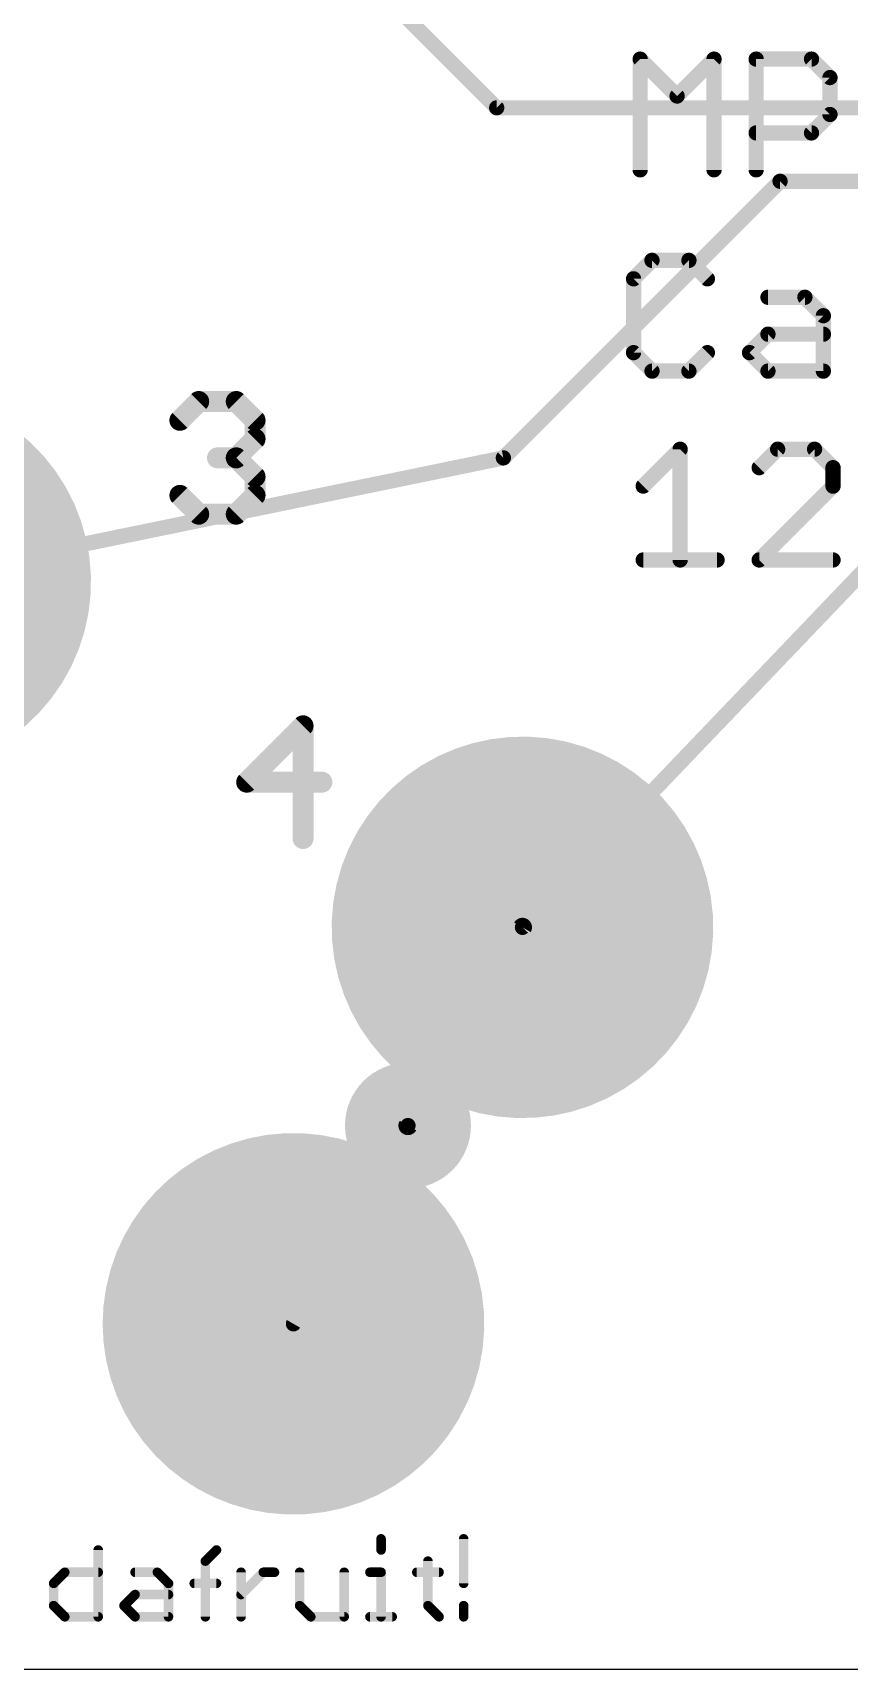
# Model space of a CAD drawing. Extents: x 0 to 70.9, y -1.3 to 55.2.
# Drawn here: x 12.79 to 23.65, y -1.27 to 20.52 of the extents above; entities that cross this region are included whole.
import ezdxf

# ---------------------------------------------------------------- set-up
doc = ezdxf.new("R2010")
doc.units = 0
for name, color, linetype in [('1', 12, 'CONTINUOUS'), ('17', 110, 'CONTINUOUS'), ('20', 40, 'CONTINUOUS'), ('21', 40, 'CONTINUOUS'), ('23', 40, 'CONTINUOUS')]:
    doc.layers.add(name, color=color, linetype=linetype)

# ---------------------------------------------------------------- blocks, each defined once
blk = doc.blocks.new('ROUNDP')
at = {"const_width": 0.5}
blk.add_lwpolyline([(0, -0.25, 1), (0, 0.25, 1), (0, -0.25)], format="xyb", dxfattribs=at)

msp = doc.modelspace()

# ---------------------------------------------------------------- linework, layer by layer
at = {"layer": '1'}
for points, const_width in [([(18.961, 19.52), (14.986, 23.495)], 0.2032), ([(31.747, 19.52), (18.961, 19.52)], 0.2032), ([(22.733, 18.542), (19.05, 14.859)], 0.2032), ([(31.969, 18.542), (22.733, 18.542)], 0.2032), ([(27.7134, 17.399), (19.304, 8.6086)], 0.2032), ([(19.05, 14.859), (11.0216, 13.208)], 0.2032), ([(17.78, 5.969), (19.304, 8.6086)], 0.254), ([(17.78, 5.969), (16.256, 3.3294)], 0.2032)]:
    msp.add_lwpolyline(points, dxfattribs=dict(at, const_width=const_width))
for points, const_width in [([(18.961, 19.5708, 1), (18.961, 19.4692)], 0.1016), ([(18.9251, 19.4841, 1), (18.9969, 19.5559)], 0.1016), ([(22.733, 18.5928, 1), (22.733, 18.4912)], 0.1016), ([(22.7689, 18.5061, 1), (22.6971, 18.5779)], 0.1016), ([(19.0141, 14.8949, 1), (19.0859, 14.8231)], 0.1016), ([(19.0602, 14.8092, 1), (19.0398, 14.9088)], 0.1016), ([(19.359, 8.5769, 1), (19.249, 8.6404)], 0.127), ([(19.2673, 8.6438, 1), (19.3407, 8.5735)], 0.1016), ([(17.725, 6.0008, 1), (17.835, 5.9372)], 0.127), ([(17.824, 5.9436, 1), (17.736, 5.9944)], 0.1016), ([(16.212, 3.3548, 1), (16.3, 3.304)], 0.1016)]:
    msp.add_lwpolyline(points, format="xyb", dxfattribs=dict(at, const_width=const_width))
at = {"layer": '20'}
msp.add_line((3, -1.27), (62, -1.27), dxfattribs=at)
at = {"layer": '21'}
for points, const_width in [([(20.8708, 18.6944), (20.8708, 20.1689)], 0.2032), ([(20.8708, 20.1689), (21.3623, 19.6774)], 0.2032), ([(21.3623, 19.6774), (21.8538, 20.1689)], 0.2032), ([(21.8538, 20.1689), (21.8538, 18.6944)], 0.2032), ([(22.4144, 18.6944), (22.4144, 20.1689)], 0.2032), ([(22.4144, 20.1689), (23.1516, 20.1689)], 0.2032), ([(23.1516, 20.1689), (23.3974, 19.9231)], 0.2032), ([(23.3974, 19.9231), (23.3974, 19.4316)], 0.2032), ([(23.3974, 19.4316), (23.1516, 19.1859)], 0.2032), ([(23.1516, 19.1859), (22.4144, 19.1859)], 0.2032), ([(21.0283, 17.4892), (20.7825, 17.2434)], 0.2032), ([(21.5198, 17.4892), (21.0283, 17.4892)], 0.2032), ([(21.7655, 17.2434), (21.5198, 17.4892)], 0.2032), ([(20.7825, 17.2434), (20.7825, 16.2604)], 0.2032), ([(22.5719, 16.9977), (23.0634, 16.9977)], 0.2032), ([(23.0634, 16.9977), (23.3091, 16.7519)], 0.2032), ([(23.3091, 16.7519), (23.3091, 16.0147)], 0.2032), ([(22.3262, 16.2604), (22.5719, 16.5062)], 0.2032), ([(22.5719, 16.5062), (23.3091, 16.5062)], 0.2032), ([(20.7825, 16.2604), (21.0283, 16.0147)], 0.2032), ([(21.5198, 16.0147), (21.7655, 16.2604)], 0.2032), ([(22.5719, 16.0147), (22.3262, 16.2604)], 0.2032), ([(21.0283, 16.0147), (21.5198, 16.0147)], 0.2032), ([(23.3091, 16.0147), (22.5719, 16.0147)], 0.2032), ([(14.7447, 15.3596), (14.9947, 15.6096)], 0.2794), ([(14.9947, 15.6096), (15.4946, 15.6096)], 0.2794), ([(15.4946, 15.6096), (15.7446, 15.3596)], 0.2794), ([(15.7446, 15.3596), (15.7446, 15.1096)], 0.2794), ([(15.7446, 15.1096), (15.4946, 14.8596)], 0.2794), ([(20.9112, 14.4831), (21.4027, 14.9746)], 0.2032), ([(21.4027, 14.9746), (21.4027, 13.5001)], 0.2032), ([(22.7005, 14.9746), (22.4548, 14.7288)], 0.2032), ([(23.192, 14.9746), (22.7005, 14.9746)], 0.2032), ([(23.4378, 14.7288), (23.192, 14.9746)], 0.2032), ([(15.4946, 14.8596), (15.2447, 14.8596)], 0.2794), ([(15.4946, 14.8596), (15.7446, 14.6097)], 0.2794), ([(23.4378, 14.4831), (23.4378, 14.7288)], 0.2032), ([(15.7446, 14.6097), (15.7446, 14.3597)], 0.2794), ([(14.9947, 14.1097), (14.7447, 14.3597)], 0.2794), ([(15.7446, 14.3597), (15.4946, 14.1097)], 0.2794), ([(22.4548, 13.5001), (23.4378, 14.4831)], 0.2032), ([(15.4946, 14.1097), (14.9947, 14.1097)], 0.2794), ([(20.9112, 13.5001), (21.8942, 13.5001)], 0.2032), ([(23.4378, 13.5001), (22.4548, 13.5001)], 0.2032), ([(16.3836, 11.2916), (15.6337, 10.5416)], 0.2794), ([(16.3836, 9.7917), (16.3836, 11.2916)], 0.2794), ([(15.6337, 10.5416), (16.6336, 10.5416)], 0.2794), ([(17.4221, 0.4666), (17.4221, 0.3183)], 0.127), ([(18.5212, 0.4666), (18.5212, -0.1266)], 0.127), ([(13.6572, 0.3183), (13.6572, -0.5715)], 0.127), ([(15.0833, 0.17), (15.2316, 0.3183)], 0.127), ([(15.0833, -0.5715), (15.0833, 0.17)], 0.127), ([(18.0458, 0.17), (18.0458, -0.4232)], 0.127), ([(13.064, -0.1266), (13.2123, 0.0217)], 0.127), ([(13.2123, 0.0217), (13.6572, 0.0217)], 0.127), ([(14.1478, 0.0217), (14.4444, 0.0217)], 0.127), ([(14.4444, 0.0217), (14.5927, -0.1266)], 0.127), ([(15.5587, -0.5715), (15.5587, 0.0217)], 0.127), ([(15.5587, -0.2749), (15.8553, 0.0217)], 0.127), ([(15.8553, 0.0217), (16.0036, 0.0217)], 0.127), ([(16.3383, 0.0217), (16.3383, -0.4232)], 0.127), ([(16.9315, -0.5715), (16.9315, 0.0217)], 0.127), ([(17.2738, 0.0217), (17.4221, 0.0217)], 0.127), ([(17.4221, 0.0217), (17.4221, -0.5715)], 0.127), ([(17.8975, 0.0217), (18.1941, 0.0217)], 0.127), ([(13.064, -0.4232), (13.064, -0.1266)], 0.127), ([(13.9995, -0.4232), (14.1478, -0.2749)], 0.127), ([(14.1478, -0.2749), (14.5927, -0.2749)], 0.127), ([(14.5927, -0.1266), (14.5927, -0.5715)], 0.127), ([(14.9351, -0.1266), (15.2316, -0.1266)], 0.127), ([(13.2123, -0.5715), (13.064, -0.4232)], 0.127), ([(14.1478, -0.5715), (13.9995, -0.4232)], 0.127), ([(16.3383, -0.4232), (16.4866, -0.5715)], 0.127), ([(18.0458, -0.4232), (18.1941, -0.5715)], 0.127), ([(18.5212, -0.4232), (18.5212, -0.5715)], 0.127), ([(13.6572, -0.5715), (13.2123, -0.5715)], 0.127), ([(14.5927, -0.5715), (14.1478, -0.5715)], 0.127), ([(16.4866, -0.5715), (16.9315, -0.5715)], 0.127), ([(17.2738, -0.5715), (17.5704, -0.5715)], 0.127)]:
    msp.add_lwpolyline(points, dxfattribs=dict(at, const_width=const_width))
for points, const_width in [([(20.9216, 20.1689, 1), (20.82, 20.1689)], 0.1016), ([(20.9067, 20.2048, 1), (20.8349, 20.1329)], 0.1016), ([(21.9046, 20.1689, 1), (21.803, 20.1689)], 0.1016), ([(21.8897, 20.1329, 1), (21.8178, 20.2048)], 0.1016), ([(22.4652, 20.1689, 1), (22.3636, 20.1689)], 0.1016), ([(22.4144, 20.2197, 1), (22.4144, 20.1181)], 0.1016), ([(23.1875, 20.2048, 1), (23.1157, 20.1329)], 0.1016), ([(23.1516, 20.1181, 1), (23.1516, 20.2197)], 0.1016), ([(23.4482, 19.9231, 1), (23.3466, 19.9231)], 0.1016), ([(23.3614, 19.8872, 1), (23.4333, 19.959)], 0.1016), ([(21.3263, 19.7133, 1), (21.3982, 19.6415)], 0.1016), ([(21.3263, 19.6415, 1), (21.3982, 19.7133)], 0.1016), ([(23.3466, 19.4316, 1), (23.4482, 19.4316)], 0.1016), ([(23.4333, 19.3957, 1), (23.3614, 19.4675)], 0.1016), ([(22.4144, 19.2367, 1), (22.4144, 19.1351)], 0.1016), ([(23.1157, 19.2218, 1), (23.1875, 19.15)], 0.1016), ([(23.1516, 19.1351, 1), (23.1516, 19.2367)], 0.1016), ([(20.82, 18.6944, 1), (20.9216, 18.6944)], 0.1016), ([(21.803, 18.6944, 1), (21.9046, 18.6944)], 0.1016), ([(22.3636, 18.6944, 1), (22.4652, 18.6944)], 0.1016), ([(21.0283, 17.54, 1), (21.0283, 17.4384)], 0.1016), ([(21.0642, 17.4532, 1), (20.9924, 17.5251)], 0.1016), ([(21.5557, 17.5251, 1), (21.4839, 17.4532)], 0.1016), ([(21.5198, 17.4384, 1), (21.5198, 17.54)], 0.1016), ([(20.8333, 17.2434, 1), (20.7317, 17.2434)], 0.1016), ([(20.7466, 17.2793, 1), (20.8185, 17.2075)], 0.1016), ([(21.7296, 17.2075, 1), (21.8014, 17.2793)], 0.1016), ([(22.5719, 17.0485, 1), (22.5719, 16.9469)], 0.1016), ([(23.0993, 17.0336, 1), (23.0275, 16.9618)], 0.1016), ([(23.0634, 16.9469, 1), (23.0634, 17.0485)], 0.1016), ([(23.3599, 16.7519, 1), (23.2583, 16.7519)], 0.1016), ([(23.2732, 16.716, 1), (23.345, 16.7878)], 0.1016), ([(22.5719, 16.557, 1), (22.5719, 16.4554)], 0.1016), ([(22.6078, 16.4703, 1), (22.536, 16.5421)], 0.1016), ([(23.3091, 16.4554, 1), (23.3091, 16.557)], 0.1016), ([(20.8185, 16.2964, 1), (20.7466, 16.2245)], 0.1016), ([(21.8014, 16.2245, 1), (21.7296, 16.2964)], 0.1016), ([(22.3621, 16.2964, 1), (22.2902, 16.2245)], 0.1016), ([(22.2902, 16.2964, 1), (22.3621, 16.2245)], 0.1016), ([(20.7317, 16.2604, 1), (20.8333, 16.2604)], 0.1016), ([(21.0283, 16.0655, 1), (21.0283, 15.9639)], 0.1016), ([(20.9924, 15.9788, 1), (21.0642, 16.0506)], 0.1016), ([(21.4839, 16.0506, 1), (21.5557, 15.9788)], 0.1016), ([(21.5198, 15.9639, 1), (21.5198, 16.0655)], 0.1016), ([(22.5719, 16.0655, 1), (22.5719, 15.9639)], 0.1016), ([(22.536, 15.9788, 1), (22.6078, 16.0506)], 0.1016), ([(23.2583, 16.0147, 1), (23.3599, 16.0147)], 0.1016), ([(23.3091, 15.9639, 1), (23.3091, 16.0655)], 0.1016), ([(14.9947, 15.6794, 1), (14.9947, 15.5397)], 0.1397), ([(15.0441, 15.5602, 1), (14.9453, 15.659)], 0.1397), ([(15.544, 15.659, 1), (15.4452, 15.5602)], 0.1397), ([(15.4946, 15.5397, 1), (15.4946, 15.6794)], 0.1397), ([(14.6953, 15.409, 1), (14.7941, 15.3102)], 0.1397), ([(15.8145, 15.3596, 1), (15.6748, 15.3596)], 0.1397), ([(15.6952, 15.3102, 1), (15.794, 15.409)], 0.1397), ([(15.6748, 15.1096, 1), (15.8145, 15.1096)], 0.1397), ([(15.794, 15.0602, 1), (15.6952, 15.159)], 0.1397), ([(21.4535, 14.9746, 1), (21.3519, 14.9746)], 0.1016), ([(21.4386, 14.9386, 1), (21.3667, 15.0105)], 0.1016), ([(22.7005, 15.0254, 1), (22.7005, 14.9238)], 0.1016), ([(22.7364, 14.9386, 1), (22.6646, 15.0105)], 0.1016), ([(23.2279, 15.0105, 1), (23.1561, 14.9386)], 0.1016), ([(23.192, 14.9238, 1), (23.192, 15.0254)], 0.1016), ([(15.2447, 14.9295, 1), (15.2447, 14.7898)], 0.1397), ([(15.544, 14.909, 1), (15.4452, 14.8102)], 0.1397), ([(15.4452, 14.909, 1), (15.544, 14.8102)], 0.1397), ([(15.4946, 14.7898, 1), (15.4946, 14.9295)], 0.1397), ([(23.4886, 14.7288, 1), (23.387, 14.7288)], 0.1016), ([(15.8145, 14.6097, 1), (15.6748, 14.6097)], 0.1397), ([(15.6952, 14.5603, 1), (15.794, 14.6591)], 0.1397), ([(22.4189, 14.7647, 1), (22.4907, 14.6929)], 0.1016), ([(23.4018, 14.6929, 1), (23.4737, 14.7647)], 0.1016), ([(14.7941, 14.4091, 1), (14.6953, 14.3103)], 0.1397), ([(15.6748, 14.3597, 1), (15.8145, 14.3597)], 0.1397), ([(15.794, 14.3103, 1), (15.6952, 14.4091)], 0.1397), ([(20.8753, 14.519, 1), (20.9471, 14.4472)], 0.1016), ([(23.387, 14.4831, 1), (23.4886, 14.4831)], 0.1016), ([(23.4737, 14.4472, 1), (23.4018, 14.519)], 0.1016), ([(14.9947, 14.1796, 1), (14.9947, 14.0398)], 0.1397), ([(14.9453, 14.0603, 1), (15.0441, 14.1591)], 0.1397), ([(15.4452, 14.1591, 1), (15.544, 14.0603)], 0.1397), ([(15.4946, 14.0398, 1), (15.4946, 14.1796)], 0.1397), ([(20.9112, 13.5509, 1), (20.9112, 13.4493)], 0.1016), ([(21.3519, 13.5001, 1), (21.4535, 13.5001)], 0.1016), ([(21.8942, 13.4493, 1), (21.8942, 13.5509)], 0.1016), ([(22.4548, 13.5509, 1), (22.4548, 13.4493)], 0.1016), ([(22.4189, 13.536, 1), (22.4907, 13.4642)], 0.1016), ([(23.4378, 13.4493, 1), (23.4378, 13.5509)], 0.1016), ([(16.4535, 11.2916, 1), (16.3138, 11.2916)], 0.1397), ([(16.433, 11.2422, 1), (16.3342, 11.341)], 0.1397), ([(15.6337, 10.6115, 1), (15.6337, 10.4718)], 0.1397), ([(16.6336, 10.4718, 1), (16.6336, 10.6115)], 0.1397), ([(15.5843, 10.591, 1), (15.6831, 10.4922)], 0.1397), ([(16.3138, 9.7917, 1), (16.4535, 9.7917)], 0.1397), ([(17.4539, 0.4666, 1), (17.3904, 0.4666)], 0.0635), ([(18.553, 0.4666, 1), (18.4895, 0.4666)], 0.0635), ([(13.6889, 0.3183, 1), (13.6254, 0.3183)], 0.0635), ([(15.1151, 0.17, 1), (15.0516, 0.17)], 0.0635), ([(15.0609, 0.1924, 1), (15.1058, 0.1475)], 0.0635), ([(15.2541, 0.2958, 1), (15.2092, 0.3407)], 0.0635), ([(17.3904, 0.3183, 1), (17.4539, 0.3183)], 0.0635), ([(18.0776, 0.17, 1), (18.0141, 0.17)], 0.0635), ([(13.2123, 0.0534, 1), (13.2123, -0.0101)], 0.0635), ([(13.2348, -0.0008, 1), (13.1899, 0.0441)], 0.0635), ([(13.6572, -0.0101, 1), (13.6572, 0.0534)], 0.0635), ([(14.1478, 0.0534, 1), (14.1478, -0.0101)], 0.0635), ([(14.4669, 0.0441, 1), (14.422, -0.0008)], 0.0635), ([(14.4444, -0.0101, 1), (14.4444, 0.0534)], 0.0635), ([(15.5905, 0.0217, 1), (15.527, 0.0217)], 0.0635), ([(15.8553, 0.0534, 1), (15.8553, -0.0101)], 0.0635), ([(15.8778, -0.0008, 1), (15.8329, 0.0441)], 0.0635), ([(16.0036, -0.0101, 1), (16.0036, 0.0534)], 0.0635), ([(16.3701, 0.0217, 1), (16.3066, 0.0217)], 0.0635), ([(16.9633, 0.0217, 1), (16.8998, 0.0217)], 0.0635), ([(17.2738, 0.0534, 1), (17.2738, -0.0101)], 0.0635), ([(17.4539, 0.0217, 1), (17.3904, 0.0217)], 0.0635), ([(17.4221, -0.0101, 1), (17.4221, 0.0534)], 0.0635), ([(17.8975, 0.0534, 1), (17.8975, -0.0101)], 0.0635), ([(18.1941, -0.0101, 1), (18.1941, 0.0534)], 0.0635), ([(13.0958, -0.1266, 1), (13.0323, -0.1266)], 0.0635), ([(13.0416, -0.1042, 1), (13.0865, -0.1491)], 0.0635), ([(14.1478, -0.2432, 1), (14.1478, -0.3067)], 0.0635), ([(14.1703, -0.2974, 1), (14.1254, -0.2525)], 0.0635), ([(14.6245, -0.1266, 1), (14.561, -0.1266)], 0.0635), ([(14.5703, -0.1491, 1), (14.6152, -0.1042)], 0.0635), ([(14.5927, -0.3067, 1), (14.5927, -0.2432)], 0.0635), ([(14.9351, -0.0949, 1), (14.9351, -0.1584)], 0.0635), ([(15.2316, -0.1584, 1), (15.2316, -0.0949)], 0.0635), ([(18.4895, -0.1266, 1), (18.553, -0.1266)], 0.0635), ([(13.0323, -0.4232, 1), (13.0958, -0.4232)], 0.0635), ([(13.0865, -0.4008, 1), (13.0416, -0.4457)], 0.0635), ([(14.022, -0.4008, 1), (13.9771, -0.4457)], 0.0635), ([(13.9771, -0.4008, 1), (14.022, -0.4457)], 0.0635), ([(15.5363, -0.2525, 1), (15.5812, -0.2974)], 0.0635), ([(16.3066, -0.4232, 1), (16.3701, -0.4232)], 0.0635), ([(16.3608, -0.4008, 1), (16.3159, -0.4457)], 0.0635), ([(18.0683, -0.4008, 1), (18.0234, -0.4457)], 0.0635), ([(18.0141, -0.4232, 1), (18.0776, -0.4232)], 0.0635), ([(18.553, -0.4232, 1), (18.4895, -0.4232)], 0.0635), ([(13.2123, -0.5397, 1), (13.2123, -0.6033)], 0.0635), ([(13.1899, -0.594, 1), (13.2348, -0.549)], 0.0635), ([(13.6254, -0.5715, 1), (13.6889, -0.5715)], 0.0635), ([(13.6572, -0.6033, 1), (13.6572, -0.5397)], 0.0635), ([(14.1478, -0.5397, 1), (14.1478, -0.6033)], 0.0635), ([(14.1254, -0.594, 1), (14.1703, -0.549)], 0.0635), ([(14.561, -0.5715, 1), (14.6245, -0.5715)], 0.0635), ([(14.5927, -0.6033, 1), (14.5927, -0.5397)], 0.0635), ([(15.0516, -0.5715, 1), (15.1151, -0.5715)], 0.0635), ([(15.527, -0.5715, 1), (15.5905, -0.5715)], 0.0635), ([(16.4866, -0.5397, 1), (16.4866, -0.6033)], 0.0635), ([(16.4642, -0.594, 1), (16.5091, -0.549)], 0.0635), ([(16.8998, -0.5715, 1), (16.9633, -0.5715)], 0.0635), ([(16.9315, -0.6033, 1), (16.9315, -0.5397)], 0.0635), ([(17.2738, -0.5397, 1), (17.2738, -0.6033)], 0.0635), ([(17.3904, -0.5715, 1), (17.4539, -0.5715)], 0.0635), ([(17.5704, -0.6033, 1), (17.5704, -0.5397)], 0.0635), ([(18.1717, -0.594, 1), (18.2166, -0.549)], 0.0635), ([(18.4895, -0.5715, 1), (18.553, -0.5715)], 0.0635)]:
    msp.add_lwpolyline(points, format="xyb", dxfattribs=dict(at, const_width=const_width))
at = {"layer": '23'}
msp.add_point((17.78, 5.969), dxfattribs=at)
msp.add_point((17.78, 5.969), dxfattribs=at)

# ---------------------------------------------------------------- block references
at = {"layer": '17'}
for p, xscale, yscale, rotation in [((11.0216, 13.208), 5.08, 5.08, 120), ((11.0216, 13.208), 5.08, 5.08, 120), ((19.304, 8.6086), 5.08, 5.08, 150), ((19.304, 8.6086), 5.08, 5.08, 150), ((16.256, 3.3294), 5.08, 5.08, 150), ((16.256, 3.3294), 5.08, 5.08, 150), ((17.78, 5.969), 1.6764, 1.6764, 90), ((17.78, 5.969), 1.6764, 1.6764, 90)]:
    msp.add_blockref('ROUNDP', p, dxfattribs=dict(at, xscale=xscale, yscale=yscale, rotation=rotation))

doc.saveas('drawing.dxf')
